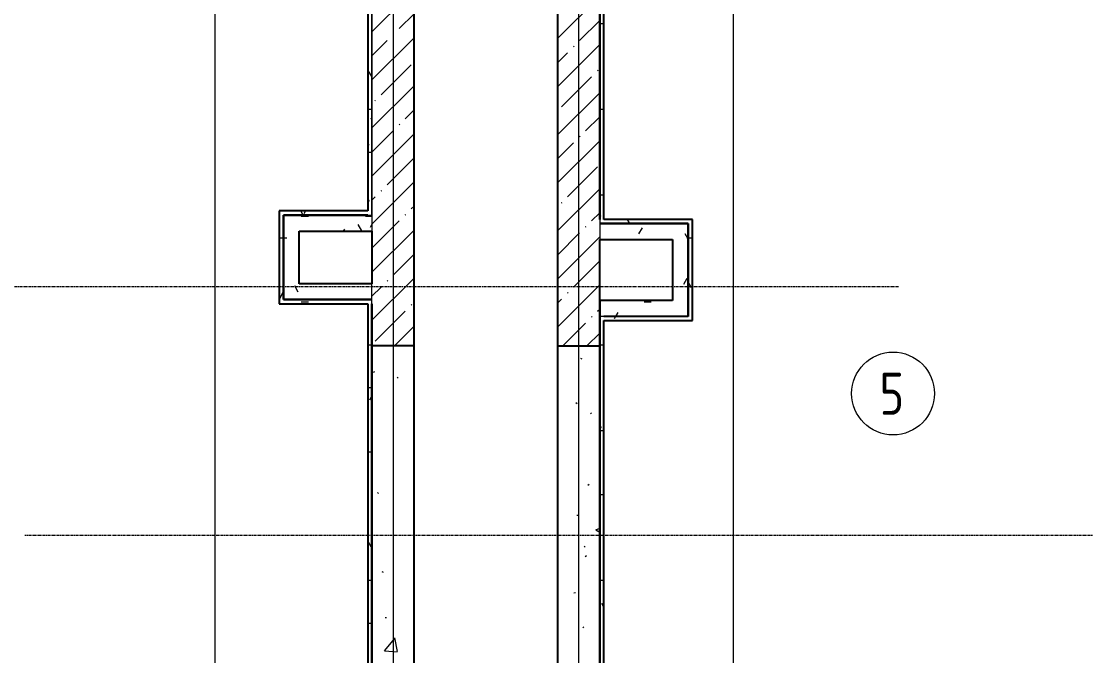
# Model space of a CAD drawing. Header units: millimetres. Extents: x -11854 to 4360091, y -19344 to 4989148.
# Drawn here: x 80060 to 85107, y 16797 to 19807 of the extents above; entities that cross this region are included whole.
import ezdxf

# ---------------------------------------------------------------- set-up
doc = ezdxf.new("R2010")
doc.units = ezdxf.units.MM
doc.linetypes.add('Линия сетки', pattern=[22.225, 12.7, -3.175, 3.175, -3.175])
for name, color, linetype, lineweight in [('A-AREA-IDEN', 254, 'Continuous', 9), ('A-DETL', 254, 'Continuous', 9), ('A-WALL', 254, 'Continuous', 9), ('S-GRID', 254, 'Continuous', 9)]:
    doc.layers.add(name, color=color, linetype=linetype, lineweight=lineweight)
doc.styles.add('ISOCPEUR_B', font='', dxfattribs={"width": 0.8, "height": 200})
doc.styles.get('ISOCPEUR_B').set_extended_font_data('ISOCPEUR', bold=True)
pattern_1 = [(45, (542041.67, 20914.14), (-114.04925, 114.04925), []), (45, (542155.72, 20914.14), (-114.04925, 114.04925), [201.613, -40.323, 3.353, -36.97])]
pattern_2 = [(50, (542041.7, 20914.14), (728.7365, -63.7558), [76.2, -838.2]), (355, (542041.7, 20914.14), (-140.9716, 764.2276), [60.96, -670.56]), (100.451, (542102.4, 20908.8), (587.77, 700.4668), [64.76, -712.36]), (46.184, (542041.7, 21117.3), (1084.3162, -168.171), [114.3, -1257.3]), (96.636, (542132, 21103.3), (949.61, 989.7098), [97.14, -1068.54]), (351.184, (542041.7, 21117.3), (949.6206, 989.7012), [91.44, -1005.84]), (21, (542143.3, 21066.54), (606.4579, -409.0606), [76.2, -838.2]), (326, (542143.3, 21066.54), (247.2083, 736.7529), [60.96, -670.56]), (71.451, (542193.8, 21032.46), (853.6683, 327.6855), [64.76, -712.36]), (37.5, (542041.67, 20914.14), (12.3547, 338.22012), [6.706, -655.726, 6.706, -674.014, -673.1]), (37.5, (542041.67, 20914.14), (12.3547, 338.22012), [-1343.152, 6.706, -666.394]), (7.5, (542041.67, 20914.14), (267.27887, 400.72213), [6.706, -381.406, 6.706, -640.486, -256.54]), (7.5, (542041.67, 20914.14), (267.27887, 400.72213), [-1035.304, 6.706, -249.834]), (327.5, (541815.1, 20914.14), (542.36333, -22.91534), [6.706, -247.294, 6.706, -785.774, -1051.56]), (327.5, (541815.1, 20914.14), (542.36333, -22.91534), [-1046.48, 6.706, -1044.854]), (317.5, (541713.5, 20914.14), (592.51696, 101.7071), [6.706, -323.494, 6.706, -519.582, -746.76]), (317.5, (541713.5, 20914.14), (592.51696, 101.7071), [-856.488, 6.706, -740.054])]
pattern_3 = [(0, (542041.67, 20914.14), (406.4, 101.6), [33.528, -271.272, 33.528, -271.272, -1625.6]), (0, (542041.67, 20914.14), (406.4, 101.6), [-609.6, 33.528, -576.072, 33.528, -271.272, -711.2]), (0, (542041.67, 20914.14), (406.4, 101.6), [-1524, 33.528, -169.672, 33.528, -474.472]), (120, (542194.07, 20964.94), (-291.18818, 301.152724), [33.528, -271.272, 33.528, -1896.872]), (120, (542194.07, 20964.94), (-291.18818, 301.152724), [-338.328, -271.272, 33.528, -576.072, -1016]), (120, (542194.07, 20964.94), (-291.18818, 301.152724), [-1219.2, 33.528, -271.272, 33.528, -677.672]), (120, (542194.07, 20964.94), (-291.18818, 301.152724), [-1557.528, -169.672, 33.528, -474.472]), (240, (542244.87, 21168.14), (-115.21182, -402.752724), [33.528, -271.272, 33.528, -1896.872]), (240, (542244.87, 21168.14), (-115.21182, -402.752724), [-338.328, -271.272, 33.528, -576.072, -1016]), (240, (542244.87, 21168.14), (-115.21182, -402.752724), [-1219.2, 33.528, -271.272, 33.528, -677.672]), (240, (542244.87, 21168.14), (-115.21182, -402.752724), [-1557.528, -169.672, 33.528, -474.472])]
pattern_4 = [(45, (542041.67, 20914.14), (-114.04925, 114.04925), []), (45, (542155.72, 20914.14), (-114.04925, 114.04925), [201.613, -40.323, 3.353, -36.97])]
pattern_5 = [(50, (542041.7, 20914.14), (728.7365, -63.7558), [76.2, -838.2]), (355, (542041.7, 20914.14), (-140.9716, 764.2276), [60.96, -670.56]), (100.451, (542102.4, 20908.8), (587.77, 700.4668), [64.76, -712.36]), (46.184, (542041.7, 21117.3), (1084.3162, -168.171), [114.3, -1257.3]), (96.636, (542132, 21103.3), (949.61, 989.7098), [97.14, -1068.54]), (351.184, (542041.7, 21117.3), (949.6206, 989.7012), [91.44, -1005.84]), (21, (542143.3, 21066.54), (606.4579, -409.0606), [76.2, -838.2]), (326, (542143.3, 21066.54), (247.2083, 736.7529), [60.96, -670.56]), (71.451, (542193.8, 21032.46), (853.6683, 327.6855), [64.76, -712.36]), (37.5, (542041.67, 20914.14), (12.3547, 338.22012), [6.706, -655.726, 6.706, -674.014, -673.1]), (37.5, (542041.67, 20914.14), (12.3547, 338.22012), [-1343.152, 6.706, -666.394]), (7.5, (542041.67, 20914.14), (267.27887, 400.72213), [6.706, -381.406, 6.706, -640.486, -256.54]), (7.5, (542041.67, 20914.14), (267.27887, 400.72213), [-1035.304, 6.706, -249.834]), (327.5, (541815.1, 20914.14), (542.36333, -22.91534), [6.706, -247.294, 6.706, -785.774, -1051.56]), (327.5, (541815.1, 20914.14), (542.36333, -22.91534), [-1046.48, 6.706, -1044.854]), (317.5, (541713.5, 20914.14), (592.51696, 101.7071), [6.706, -323.494, 6.706, -519.582, -746.76]), (317.5, (541713.5, 20914.14), (592.51696, 101.7071), [-856.488, 6.706, -740.054])]
pattern_6 = [(0, (542041.67, 20914.14), (406.4, 101.6), [33.528, -271.272, 33.528, -271.272, -1625.6]), (0, (542041.67, 20914.14), (406.4, 101.6), [-609.6, 33.528, -576.072, 33.528, -271.272, -711.2]), (0, (542041.67, 20914.14), (406.4, 101.6), [-1524, 33.528, -169.672, 33.528, -474.472]), (120, (542194.07, 20964.94), (-291.18818, 301.152724), [33.528, -271.272, 33.528, -1896.872]), (120, (542194.07, 20964.94), (-291.18818, 301.152724), [-338.328, -271.272, 33.528, -576.072, -1016]), (120, (542194.07, 20964.94), (-291.18818, 301.152724), [-1219.2, 33.528, -271.272, 33.528, -677.672]), (120, (542194.07, 20964.94), (-291.18818, 301.152724), [-1557.528, -169.672, 33.528, -474.472]), (240, (542244.87, 21168.14), (-115.21182, -402.752724), [33.528, -271.272, 33.528, -1896.872]), (240, (542244.87, 21168.14), (-115.21182, -402.752724), [-338.328, -271.272, 33.528, -576.072, -1016]), (240, (542244.87, 21168.14), (-115.21182, -402.752724), [-1219.2, 33.528, -271.272, 33.528, -677.672]), (240, (542244.87, 21168.14), (-115.21182, -402.752724), [-1557.528, -169.672, 33.528, -474.472])]

# ---------------------------------------------------------------- blocks, each defined once
blk = doc.blocks.new('АР-Марка-Помещения-Этаж_Секция_Номер - Номер-1294543-1А')
at = {"layer": 'A-AREA-IDEN'}
blk.add_circle((0, 1.219), 1.965, dxfattribs=at)

msp = doc.modelspace()

# ---------------------------------------------------------------- hatches: boundary and pattern name
at = {"layer": 'A-WALL'}
h = msp.add_hatch(dxfattribs=at)
h.set_pattern_fill('FP_1', color=8, style=0, pattern_type=2)
h.set_pattern_definition(pattern_1)
h.paths.add_polyline_path([(81722.6, 18267.4), (81922.6, 18267.4), (81922.6, 22817.4), (81722.6, 22817.4), (81722.6, 18467.4)])
h = msp.add_hatch(dxfattribs=at)
h.set_pattern_fill('FP_1', color=8, style=0, pattern_type=2)
h.set_pattern_definition(pattern_4)
h.paths.add_polyline_path([(81722.6, 18267.4), (81922.6, 18267.4), (81922.6, 22817.4), (81722.6, 22817.4), (81722.6, 18467.4)])
h = msp.add_hatch(dxfattribs=at)
h.set_pattern_fill('FP_1', color=8, style=0, pattern_type=2)
h.set_pattern_definition(pattern_1)
h.paths.add_polyline_path([(82602.6, 18267.4), (82802.6, 18267.4), (82802.6, 22817.4), (82602.6, 22817.4), (82602.6, 19143.2)])
h = msp.add_hatch(dxfattribs=at)
h.set_pattern_fill('FP_1', color=8, style=0, pattern_type=2)
h.set_pattern_definition(pattern_4)
h.paths.add_polyline_path([(82602.6, 18267.4), (82802.6, 18267.4), (82802.6, 22817.4), (82602.6, 22817.4), (82602.6, 18896.1)])
h = msp.add_hatch(dxfattribs=at)
h.set_pattern_fill('FP_3', color=8, style=0, pattern_type=2)
h.set_pattern_definition(pattern_3)
h.paths.add_polyline_path([(81702.5, 18887.4), (81722.5, 18887.4), (81722.5, 22597.4), (81702.5, 22597.4), (81702.5, 18907.4)])
h = msp.add_hatch(dxfattribs=at)
h.set_pattern_fill('FP_5', color=8, style=0, pattern_type=2)
h.set_pattern_definition(pattern_6)
h.paths.add_polyline_path([(81702.5, 18887.4), (81722.5, 18887.4), (81722.5, 22597.4), (81702.5, 22597.4), (81702.5, 18896.1)])
h = msp.add_hatch(dxfattribs=at)
h.set_pattern_fill('FP_3', color=8, style=0, pattern_type=2)
h.set_pattern_definition(pattern_3)
h.paths.add_polyline_path([(82822.6, 18867.4), (82822.6, 22597.4), (82802.6, 22597.4), (82802.6, 18867.4)])
h = msp.add_hatch(dxfattribs=at)
h.set_pattern_fill('FP_5', color=8, style=0, pattern_type=2)
h.set_pattern_definition(pattern_6)
h.paths.add_polyline_path([(82822.6, 18867.4), (82822.6, 22597.4), (82802.6, 22597.4), (82802.6, 18867.4)])
h = msp.add_hatch(dxfattribs=at)
h.set_pattern_fill('FP_3', color=8, style=0, pattern_type=2)
h.set_pattern_definition(pattern_3)
h.paths.add_polyline_path([(81702.5, 18887.4), (81702.5, 18907.4), (81282.5, 18907.4), (81282.5, 18887.4), (81405.8, 18887.4)])
h = msp.add_hatch(dxfattribs=at)
h.set_pattern_fill('FP_5', color=8, style=0, pattern_type=2)
h.set_pattern_definition(pattern_6)
h.paths.add_polyline_path([(81702.5, 18887.4), (81702.5, 18907.4), (81282.5, 18907.4), (81282.5, 18887.4), (81589.1, 18887.4)])
h = msp.add_hatch(dxfattribs=at)
h.set_pattern_fill('FP_3', color=8, style=0, pattern_type=2)
h.set_pattern_definition(pattern_3)
h.paths.add_polyline_path([(81282.5, 18467.4), (81302.5, 18467.4), (81302.5, 18887.4), (81282.5, 18887.4)])
h = msp.add_hatch(dxfattribs=at)
h.set_pattern_fill('FP_5', color=8, style=0, pattern_type=2)
h.set_pattern_definition(pattern_6)
h.paths.add_polyline_path([(81282.5, 18467.4), (81302.5, 18467.4), (81302.5, 18887.4), (81282.5, 18887.4)])
h = msp.add_hatch(dxfattribs=at)
h.set_pattern_fill('FP_3', color=8, style=0, pattern_type=2)
h.set_pattern_definition(pattern_3)
h.paths.add_polyline_path([(81302.6, 18812.4), (81722.6, 18812.4), (81722.6, 18887.4), (81302.6, 18887.4)])
h = msp.add_hatch(dxfattribs=at)
h.set_pattern_fill('FP_5', color=8, style=0, pattern_type=2)
h.set_pattern_definition(pattern_6)
h.paths.add_polyline_path([(81302.6, 18812.4), (81722.6, 18812.4), (81722.6, 18887.4), (81302.6, 18887.4)])
h = msp.add_hatch(dxfattribs=at)
h.set_pattern_fill('FP_3', color=8, style=0, pattern_type=2)
h.set_pattern_definition(pattern_3)
h.paths.add_polyline_path([(83222.6, 18847.4), (83222.6, 18867.4), (82802.6, 18867.4), (82802.6, 18847.4)])
h = msp.add_hatch(dxfattribs=at)
h.set_pattern_fill('FP_5', color=8, style=0, pattern_type=2)
h.set_pattern_definition(pattern_6)
h.paths.add_polyline_path([(83222.6, 18847.4), (83222.6, 18867.4), (82802.6, 18867.4), (82802.6, 18847.4)])
h = msp.add_hatch(dxfattribs=at)
h.set_pattern_fill('FP_3', color=8, style=0, pattern_type=2)
h.set_pattern_definition(pattern_3)
h.paths.add_polyline_path([(82802.6, 18772.4), (83147.6, 18772.4), (83147.6, 18847.4), (82802.6, 18847.4)])
h = msp.add_hatch(dxfattribs=at)
h.set_pattern_fill('FP_5', color=8, style=0, pattern_type=2)
h.set_pattern_definition(pattern_6)
h.paths.add_polyline_path([(82802.6, 18772.4), (83147.6, 18772.4), (83147.6, 18847.4), (82802.6, 18847.4)])
h = msp.add_hatch(dxfattribs=at)
h.set_pattern_fill('FP_3', color=8, style=0, pattern_type=2)
h.set_pattern_definition(pattern_3)
h.paths.add_polyline_path([(83147.6, 18407.4), (83222.6, 18407.4), (83222.6, 18847.4), (83147.6, 18847.4), (83147.6, 18482.4)])
h = msp.add_hatch(dxfattribs=at)
h.set_pattern_fill('FP_5', color=8, style=0, pattern_type=2)
h.set_pattern_definition(pattern_6)
h.paths.add_polyline_path([(83147.6, 18407.4), (83222.6, 18407.4), (83222.6, 18847.4), (83147.6, 18847.4), (83147.6, 18482.4)])
h = msp.add_hatch(dxfattribs=at)
h.set_pattern_fill('FP_3', color=8, style=0, pattern_type=2)
h.set_pattern_definition(pattern_3)
h.paths.add_polyline_path([(83242.6, 18407.4), (83242.6, 18867.4), (83222.6, 18867.4), (83222.6, 18407.4)])
h = msp.add_hatch(dxfattribs=at)
h.set_pattern_fill('FP_5', color=8, style=0, pattern_type=2)
h.set_pattern_definition(pattern_6)
h.paths.add_polyline_path([(83242.6, 18407.4), (83242.6, 18867.4), (83222.6, 18867.4), (83222.6, 18407.4)])
h = msp.add_hatch(dxfattribs=at)
h.set_pattern_fill('FP_3', color=8, style=0, pattern_type=2)
h.set_pattern_definition(pattern_3)
h.paths.add_polyline_path([(81302.6, 18487.4), (81377.6, 18487.4), (81377.6, 18812.4), (81302.6, 18812.4)])
h = msp.add_hatch(dxfattribs=at)
h.set_pattern_fill('FP_5', color=8, style=0, pattern_type=2)
h.set_pattern_definition(pattern_6)
h.paths.add_polyline_path([(81302.6, 18487.4), (81377.6, 18487.4), (81377.6, 18812.4), (81302.6, 18812.4)])
h = msp.add_hatch(dxfattribs=at)
h.set_pattern_fill('FP_3', color=8, style=0, pattern_type=2)
h.set_pattern_definition(pattern_3)
h.paths.add_polyline_path([(81702.5, 18467.4), (81722.6, 18467.4), (81722.6, 18487.4), (81302.5, 18487.4), (81302.5, 18467.4), (81405.8, 18467.4)])
h = msp.add_hatch(dxfattribs=at)
h.set_pattern_fill('FP_5', color=8, style=0, pattern_type=2)
h.set_pattern_definition(pattern_6)
h.paths.add_polyline_path([(81702.5, 18467.4), (81722.6, 18467.4), (81722.6, 18487.4), (81302.5, 18487.4), (81302.5, 18467.4), (81589.1, 18467.4)])
h = msp.add_hatch(dxfattribs=at)
h.set_pattern_fill('FP_3', color=8, style=0, pattern_type=2)
h.set_pattern_definition(pattern_3)
h.paths.add_polyline_path([(82802.6, 18407.4), (83147.6, 18407.4), (83147.6, 18482.4), (82802.6, 18482.4)])
h = msp.add_hatch(dxfattribs=at)
h.set_pattern_fill('FP_5', color=8, style=0, pattern_type=2)
h.set_pattern_definition(pattern_6)
h.paths.add_polyline_path([(82802.6, 18407.4), (83147.6, 18407.4), (83147.6, 18482.4), (82802.6, 18482.4)])
h = msp.add_hatch(dxfattribs=at)
h.set_pattern_fill('FP_3', color=8, style=0, pattern_type=2)
h.set_pattern_definition(pattern_3)
h.paths.add_polyline_path([(81702.5, 15917.4), (81722.5, 15917.4), (81722.5, 18467.4), (81702.5, 18467.4), (81702.5, 15937.4)])
h = msp.add_hatch(dxfattribs=at)
h.set_pattern_fill('FP_5', color=8, style=0, pattern_type=2)
h.set_pattern_definition(pattern_6)
h.paths.add_polyline_path([(81702.5, 15917.4), (81722.5, 15917.4), (81722.5, 18467.4), (81702.5, 18467.4), (81702.5, 15937.4)])
h = msp.add_hatch(dxfattribs=at)
h.set_pattern_fill('FP_3', color=8, style=0, pattern_type=2)
h.set_pattern_definition(pattern_3)
h.paths.add_polyline_path([(82802.6, 15937.4), (82822.6, 15937.4), (82822.6, 18407.4), (82802.6, 18407.4), (82802.6, 16157.3)])
h = msp.add_hatch(dxfattribs=at)
h.set_pattern_fill('FP_5', color=8, style=0, pattern_type=2)
h.set_pattern_definition(pattern_6)
h.paths.add_polyline_path([(82822.6, 15937.4), (82822.6, 18407.4), (82802.6, 18407.4), (82802.6, 15937.4)])
h = msp.add_hatch(dxfattribs=at)
h.set_pattern_fill('FP_3', color=8, style=0, pattern_type=2)
h.set_pattern_definition(pattern_3)
h.paths.add_polyline_path([(83242.6, 18387.4), (83242.6, 18407.4), (82822.6, 18407.4), (82822.6, 18387.4)])
h = msp.add_hatch(dxfattribs=at)
h.set_pattern_fill('FP_5', color=8, style=0, pattern_type=2)
h.set_pattern_definition(pattern_6)
h.paths.add_polyline_path([(83242.6, 18387.4), (83242.6, 18407.4), (82822.6, 18407.4), (82822.6, 18387.4)])
h = msp.add_hatch(dxfattribs=at)
h.set_pattern_fill('FP_2', color=8, style=0, pattern_type=2)
h.set_pattern_definition(pattern_2)
h.paths.add_polyline_path([(81722.6, 16417.4), (81922.6, 16417.4), (81922.6, 18267.4), (81722.6, 18267.4), (81722.6, 18147.9)])
h = msp.add_hatch(dxfattribs=at)
h.set_pattern_fill('FP_2', color=8, style=0, pattern_type=2)
h.set_pattern_definition(pattern_5)
h.paths.add_polyline_path([(81722.6, 16417.4), (81922.6, 16417.4), (81922.6, 18267.4), (81722.6, 18267.4), (81722.6, 17911.5)])
h = msp.add_hatch(dxfattribs=at)
h.set_pattern_fill('FP_2', color=8, style=0, pattern_type=2)
h.set_pattern_definition(pattern_2)
h.paths.add_polyline_path([(82602.6, 16417.4), (82802.6, 16417.4), (82802.6, 18267.4), (82602.6, 18267.4), (82602.6, 18147.9)])
h = msp.add_hatch(dxfattribs=at)
h.set_pattern_fill('FP_2', color=8, style=0, pattern_type=2)
h.set_pattern_definition(pattern_5)
h.paths.add_polyline_path([(82602.6, 16417.4), (82802.6, 16417.4), (82802.6, 18267.4), (82602.6, 18267.4), (82602.6, 17911.5)])

# ---------------------------------------------------------------- linework, layer by layer
at = {"layer": 'A-DETL', "color": 8}
msp.add_line((83435.9, 23725.7), (83435.9, 12699.3), dxfattribs=at)
at = {"layer": 'A-DETL', "color": 8, "lineweight": 18}
msp.add_line((80979.6, 12934.7), (80979.6, 23554), dxfattribs=at)
at = {"layer": 'A-WALL', "color": 8, "lineweight": 25}
for p, q in [((81922.6, 18267.4), (81922.6, 22817.4)), ((81922.6, 18267.4), (81922.6, 22817.4)), ((82602.6, 22817.4), (82602.6, 16417.4)), ((82602.6, 22817.4), (82602.6, 16417.4)), ((81702.5, 22597.4), (81702.5, 18907.4)), ((81702.5, 22597.4), (81702.5, 18907.4)), ((82802.6, 18867.4), (82802.6, 22597.4)), ((82802.6, 22597.4), (82802.6, 18867.4)), ((82802.6, 18867.4), (82802.6, 22597.4)), ((82802.6, 22597.4), (82802.6, 18867.4)), ((82822.6, 18867.4), (82822.6, 22597.4)), ((82822.6, 18867.4), (82822.6, 22597.4)), ((81702.5, 18907.4), (81282.5, 18907.4)), ((81282.5, 18907.4), (81282.5, 18467.4)), ((81702.5, 18907.4), (81282.5, 18907.4)), ((81282.5, 18907.4), (81282.5, 18467.4)), ((81302.5, 18887.4), (81702.5, 18887.4)), ((81302.5, 18487.4), (81302.5, 18887.4)), ((81302.5, 18887.4), (81702.5, 18887.4)), ((81302.5, 18487.4), (81302.5, 18887.4)), ((81702.5, 18887.4), (81302.6, 18887.4)), ((81302.6, 18887.4), (81302.6, 18487.4)), ((81702.5, 18887.4), (81302.6, 18887.4)), ((81302.6, 18887.4), (81302.6, 18487.4)), ((83222.6, 18847.4), (82802.6, 18847.4)), ((82802.6, 18847.4), (83222.6, 18847.4)), ((83222.6, 18847.4), (82802.6, 18847.4)), ((82802.6, 18847.4), (83222.6, 18847.4)), ((83242.6, 18867.4), (82822.6, 18867.4)), ((83242.6, 18867.4), (82822.6, 18867.4)), ((83222.6, 18407.4), (83222.6, 18847.4)), ((83222.6, 18847.4), (83222.6, 18407.4)), ((83222.6, 18407.4), (83222.6, 18847.4)), ((83222.6, 18847.4), (83222.6, 18407.4)), ((83242.6, 18387.4), (83242.6, 18867.4)), ((83242.6, 18387.4), (83242.6, 18867.4)), ((81377.6, 18812.4), (81722.6, 18812.4)), ((81377.6, 18562.4), (81377.6, 18812.4)), ((81377.6, 18812.4), (81722.6, 18812.4)), ((81377.6, 18562.4), (81377.6, 18812.4)), ((81722.6, 18812.4), (81722.6, 18562.4)), ((81722.6, 18812.4), (81722.6, 18562.4)), ((82802.6, 16417.4), (82802.6, 18772.4)), ((82802.6, 18772.4), (83147.6, 18772.4)), ((82802.6, 16417.4), (82802.6, 18772.4)), ((82802.6, 18772.4), (83147.6, 18772.4)), ((83147.6, 18772.4), (83147.6, 18482.4)), ((83147.6, 18772.4), (83147.6, 18482.4)), ((81722.6, 18562.4), (81377.6, 18562.4)), ((81722.6, 18562.4), (81377.6, 18562.4)), ((81722.6, 18487.4), (81302.5, 18487.4)), ((81722.6, 18487.4), (81302.5, 18487.4)), ((81302.6, 18487.4), (81722.6, 18487.4)), ((81302.6, 18487.4), (81722.6, 18487.4)), ((83147.6, 18482.4), (82802.6, 18482.4)), ((82802.6, 18482.4), (82802.6, 18407.4)), ((83147.6, 18482.4), (82802.6, 18482.4)), ((82802.6, 18482.4), (82802.6, 18407.4)), ((81282.5, 18467.4), (81702.5, 18467.4)), ((81282.5, 18467.4), (81702.5, 18467.4)), ((81702.5, 18467.4), (81702.5, 15937.4)), ((81702.5, 18467.4), (81702.5, 15937.4)), ((81722.5, 16417.4), (81722.5, 18467.4)), ((81722.5, 16417.4), (81722.5, 18467.4)), ((81722.6, 18467.4), (81722.6, 18267.4)), ((81722.6, 18467.4), (81722.6, 18267.4)), ((82802.6, 18407.4), (82802.6, 15937.4)), ((82802.6, 18407.4), (82802.6, 15937.4)), ((83222.6, 18407.4), (82822.6, 18407.4)), ((83222.6, 18407.4), (82822.6, 18407.4)), ((82822.6, 15937.4), (82822.6, 18387.4)), ((82822.6, 18387.4), (83242.6, 18387.4)), ((82822.6, 15937.4), (82822.6, 18387.4)), ((82822.6, 18387.4), (83242.6, 18387.4)), ((83222.6, 18407.4), (83222.6, 18407.4)), ((83222.6, 18407.4), (83222.6, 18407.4)), ((81722.6, 18267.4), (81722.6, 16417.4)), ((81922.6, 18267.4), (81722.6, 18267.4)), ((81722.6, 18267.4), (81722.6, 16417.4)), ((81922.6, 18267.4), (81722.6, 18267.4)), ((81922.6, 16417.4), (81922.6, 18267.4)), ((81922.6, 16417.4), (81922.6, 18267.4)), ((82602.6, 18267.4), (82802.6, 18267.4)), ((82602.6, 18267.4), (82802.6, 18267.4))]:
    msp.add_line(p, q, dxfattribs=at)
at = {"layer": 'A-WALL', "color": 8}
for p, q in [((81722.6, 22617.4), (81722.6, 18812.4)), ((81722.6, 22617.4), (81722.6, 18812.4)), ((81722.5, 18887.4), (81722.5, 22597.4)), ((81722.5, 18887.4), (81722.5, 22597.4)), ((81702.5, 18887.4), (81722.5, 18887.4)), ((81702.5, 18887.4), (81722.5, 18887.4)), ((82802.6, 18867.4), (82802.6, 18847.4)), ((82802.6, 18867.4), (82802.6, 18847.4)), ((82802.6, 18847.4), (82802.6, 18772.4)), ((82802.6, 18847.4), (82802.6, 18772.4)), ((81722.6, 18487.4), (81722.6, 18562.4)), ((81722.6, 18487.4), (81722.6, 18562.4)), ((81722.6, 18467.4), (81722.6, 18487.4)), ((81722.6, 18467.4), (81722.6, 18487.4)), ((82822.6, 18407.4), (82802.6, 18407.4)), ((82822.6, 18407.4), (82802.6, 18407.4))]:
    msp.add_line(p, q, dxfattribs=at)
at = {"layer": 'S-GRID', "color": 8, "linetype": 'Линия сетки'}
for p, q in [((81822.6, 26233.7), (81822.6, -4343.8)), ((81822.6, 26233.7), (81822.6, -3168.7)), ((81822.6, 26233.7), (81822.6, -3168.7)), ((82702.6, 26233.7), (82702.6, -3730.1)), ((82702.6, 26233.7), (82702.6, -3986)), ((82702.6, 26233.7), (82702.6, -3986)), ((81822.6, 21247.1), (81822.6, -4343.8)), ((82702.6, 21247.1), (82702.6, -3730.1)), ((84219.3, 18547.4), (45556.2, 18547.4)), ((117934.2, 17367.4), (80076.8, 17367.4))]:
    msp.add_line(p, q, dxfattribs=at)

# ---------------------------------------------------------------- block references
at = {"layer": 'A-AREA-IDEN', "color": 8, "xscale": 99.99999999999991, "yscale": 99.99999999999991, "zscale": 99.99999999999991}
msp.add_blockref('АР-Марка-Помещения-Этаж_Секция_Номер - Номер-1294543-1А', (84193.7, 17919.6), dxfattribs=at)

# ---------------------------------------------------------------- texts
at = {"layer": 'A-AREA-IDEN', "color": 8, "insert": (84129.6, 18140.4), "char_height": 200, "width": 147.51, "attachment_point": 1, "style": 'ISOCPEUR_B'}
msp.add_mtext('\\fISOCPEUR|b1|i0|c204|p34|;\\W.8;5', dxfattribs=at)

doc.saveas('drawing.dxf')
